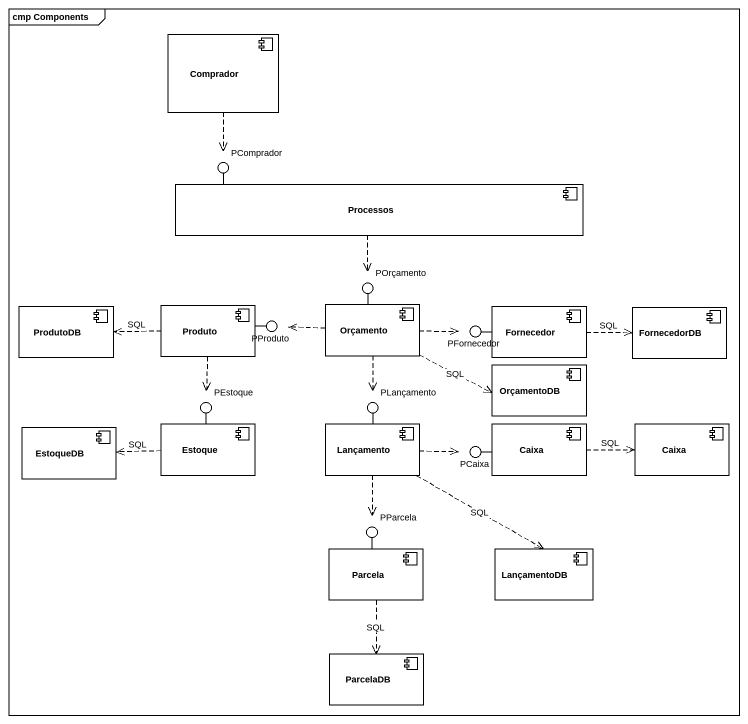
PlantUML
@startuml
mainframe cmp Components
component Comprador
component Processos
() PComprador
() POrçamento
component ProdutoDB
component Produto
() PProduto
component Orçamento
() PFornecedor
component Fornecedor
component FornecedorDB
component OrçamentoDB
() PEstoque
() PLançamento
component EstoqueDB
component Estoque
component Lançamento
() PCaixa
component Caixa
component "Caixa" as Caixa_2
() PParcela
component Parcela
component LançamentoDB
component ParcelaDB
Processos -left- PComprador
Orçamento -up- POrçamento
Produto -right- PProduto
Fornecedor -left- PFornecedor
Estoque -up- PEstoque
Lançamento -up- PLançamento
Caixa -left- PCaixa
Parcela -up- PParcela
Comprador ..> PComprador
Processos ..> POrçamento
Produto .left.> ProdutoDB : SQL
Produto ..> PEstoque
Orçamento .left.> PProduto
Orçamento .right.> PFornecedor
Orçamento .right.> OrçamentoDB : SQL
Orçamento ..> PLançamento
Fornecedor .right.> FornecedorDB : SQL
Estoque .left.> EstoqueDB : SQL
Lançamento .right.> PCaixa
Lançamento ..> PParcela
Lançamento ..> LançamentoDB : SQL
Caixa .right.> Caixa_2 : SQL
Parcela ..> ParcelaDB : SQL
@enduml
